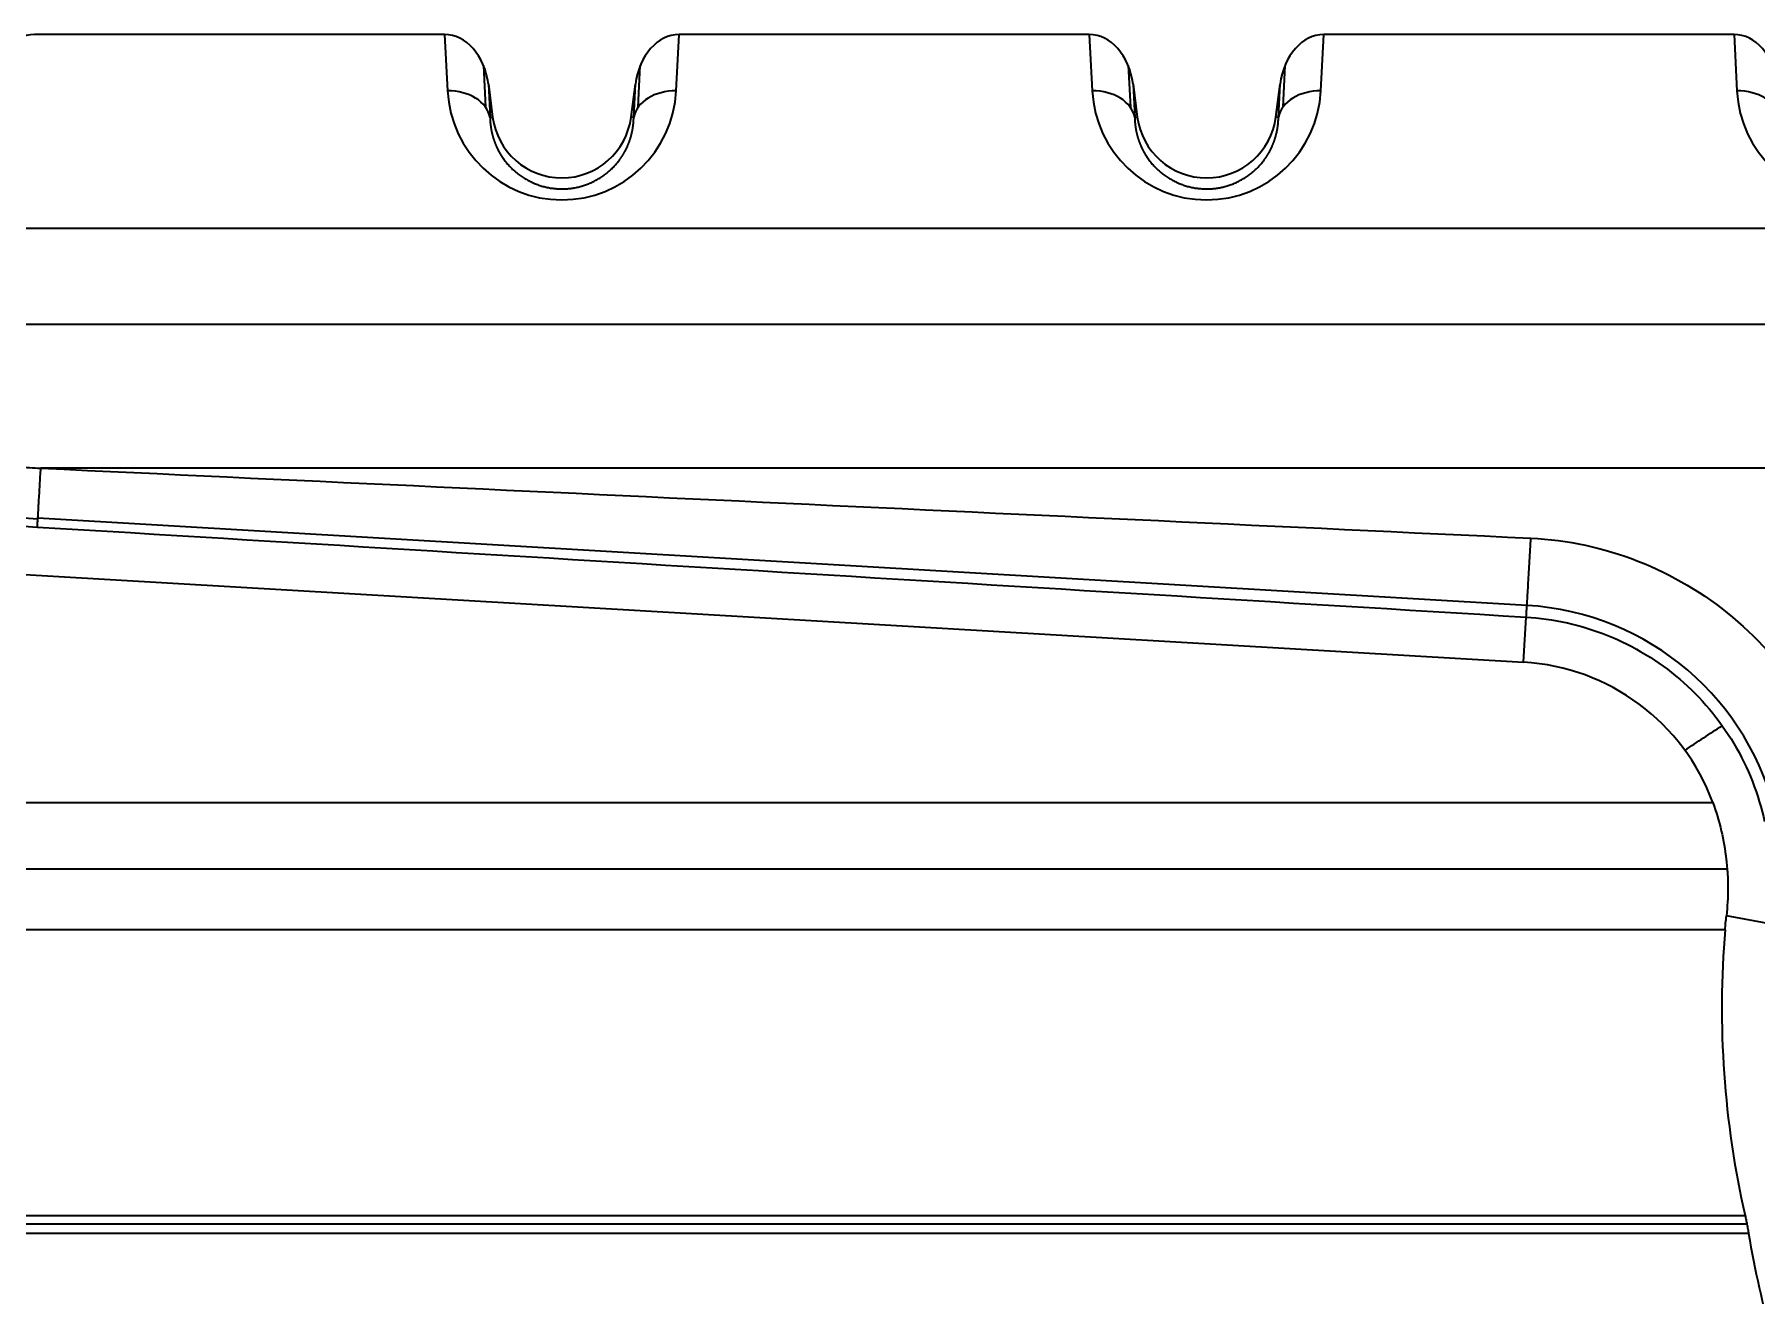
# Model space of a CAD drawing. Header units: millimetres. Extents: x 5 to 1651, y 545 to 1674.
# Drawn here: x 299.1 to 379.3, y 1328.3 to 1387 of the extents above; entities that cross this region are included whole.
import ezdxf

# ---------------------------------------------------------------- set-up
doc = ezdxf.new("R2010")
doc.units = ezdxf.units.MM
doc.layers.add('20', color=7, linetype='Continuous', true_color=0xffffff)

msp = doc.modelspace()

# ---------------------------------------------------------------- linework, layer by layer
at = {"layer": '20', "color": 7, "linetype": 'Continuous', "lineweight": 35}
for p, q in [((318.235, 1386.995), (299.148, 1386.995)), ((318.235, 1386.995), (318.37, 1384.366)), ((329.012, 1384.366), (329.148, 1386.995)), ((348.235, 1386.995), (329.148, 1386.995)), ((348.235, 1386.995), (348.37, 1384.366)), ((359.012, 1384.366), (359.148, 1386.995)), ((378.235, 1386.995), (359.148, 1386.995)), ((378.235, 1386.995), (378.37, 1384.366)), ((320.044, 1385.545), (320.144, 1383.606)), ((327.239, 1383.606), (327.338, 1385.545)), ((350.044, 1385.545), (350.144, 1383.606)), ((357.338, 1385.545), (357.239, 1383.606)), ((320.269, 1384.686), (320.349, 1383.136)), ((320.269, 1384.686), (320.468, 1383.152)), ((326.914, 1383.152), (327.113, 1384.686)), ((327.034, 1383.136), (327.113, 1384.686)), ((350.269, 1384.686), (350.349, 1383.136)), ((350.269, 1384.686), (350.468, 1383.152)), ((356.914, 1383.152), (357.113, 1384.686)), ((357.034, 1383.136), (357.113, 1384.686)), ((320.349, 1383.136), (320.468, 1383.152)), ((327.034, 1383.136), (326.914, 1383.152)), ((350.349, 1383.136), (350.468, 1383.152)), ((357.034, 1383.136), (356.914, 1383.152)), ((440.673, 1373.489), (278.118, 1373.489)), ((368.6, 1360.424), (299.308, 1364.477)), ((265.138, 1363.827), (368.446, 1357.783)), ((368.446, 1357.783), (368.568, 1359.88)), ((249.331, 1351.249), (377.248, 1351.249)), ((377.915, 1348.145), (249.287, 1348.145)), ((379.984, 1345.593), (377.879, 1345.976)), ((377.817, 1345.332), (249.165, 1345.332)), ((248.072, 1332.034), (378.75, 1332.034)), ((378.834, 1331.632), (248.072, 1331.632)), ((378.914, 1331.189), (248.072, 1331.189))]:
    msp.add_line(p, q, dxfattribs=at)
for centre, radius, start, end in [((323.691, 1383.57), 3.25, 187.39662, 352.60338), ((353.691, 1383.57), 3.25, 187.39662, 352.60338), ((367.862, 1347.8), 12.645, 12.29165, 86.65196), ((367.862, 1347.8), 10, 20.17205, 86.65196), ((420.988, 1338.126), 42.642, 189.36295, 203.09208)]:
    msp.add_arc(centre, radius, start, end, dxfattribs=at)
for centre, major_axis, ratio, start_param, end_param in [((299.085, 1384.304), (0.139, 2.689), 0.742704, 0.038234, 1.466434), ((318.297, 1384.304), (0.139, -2.689), 0.742704, 1.675159, 3.103359), ((329.085, 1384.304), (0.139, 2.689), 0.742704, 0.038234, 1.466434), ((348.297, 1384.304), (0.139, -2.689), 0.742704, 1.675159, 3.103359), ((359.085, 1384.304), (0.139, 2.689), 0.742704, 0.038234, 1.466434), ((378.297, 1384.304), (0.139, -2.689), 0.742704, 1.675159, 3.103359), ((318.37, 1382.879), (-1.997, -0.103), 0.742704, 3.245955, 4.674155), ((323.691, 1384.641), (0, 5.344), 0.99698, 1.622411, 4.660775), ((329.012, 1382.879), (1.997, -0.103), 0.742704, 1.60903, 3.03723), ((348.37, 1382.879), (-1.997, -0.103), 0.742704, 3.245955, 4.674155), ((353.691, 1384.641), (0, 5.344), 0.99698, 1.622411, 4.660775), ((359.012, 1382.879), (1.997, -0.103), 0.742704, 1.60903, 3.03723), ((378.37, 1382.879), (-1.997, -0.103), 0.742704, 3.245955, 4.674155), ((383.691, 1384.641), (0, 5.344), 0.99698, 1.622411, 4.660775), ((214.133, 1366.811), (-260.375, 14.773), 0.009988, 4.379707, 4.463414), ((420.988, 1341.7), (0, 43.47), 0.996614, 1.487158, 1.795039)]:
    msp.add_ellipse(centre, major_axis=major_axis, ratio=ratio, start_param=start_param, end_param=end_param, dxfattribs=at)
for points, knots in [([(320.349, 1383.136), (320.349, 1383.127), (320.349, 1383.108), (320.35, 1383.079), (320.35, 1383.051), (320.351, 1383.022), (320.353, 1382.994), (320.354, 1382.966), (320.356, 1382.938), (320.358, 1382.911), (320.36, 1382.883), (320.362, 1382.856), (320.365, 1382.829), (320.368, 1382.802), (320.371, 1382.775), (320.374, 1382.748), (320.377, 1382.721), (320.381, 1382.695), (320.385, 1382.669), (320.389, 1382.643), (320.393, 1382.617), (320.397, 1382.591), (320.402, 1382.566), (320.406, 1382.54), (320.411, 1382.515), (320.416, 1382.49), (320.421, 1382.465), (320.427, 1382.441), (320.432, 1382.416), (320.438, 1382.392), (320.443, 1382.368), (320.449, 1382.344), (320.455, 1382.32), (320.462, 1382.297), (320.468, 1382.273), (320.474, 1382.25), (320.481, 1382.227), (320.487, 1382.204), (320.494, 1382.182), (320.501, 1382.159), (320.508, 1382.137), (320.515, 1382.115), (320.523, 1382.093), (320.53, 1382.071), (320.537, 1382.05), (320.545, 1382.029), (320.552, 1382.008), (320.56, 1381.987), (320.568, 1381.966), (320.576, 1381.946), (320.584, 1381.925), (320.592, 1381.905), (320.6, 1381.885), (320.608, 1381.865), (320.616, 1381.846), (320.624, 1381.827), (320.633, 1381.807), (320.641, 1381.789), (320.649, 1381.77), (320.658, 1381.751), (320.666, 1381.733), (320.675, 1381.715), (320.683, 1381.697), (320.692, 1381.679), (320.701, 1381.661), (320.709, 1381.644), (320.718, 1381.627), (320.727, 1381.61), (320.736, 1381.593), (320.745, 1381.576), (320.753, 1381.56), (320.762, 1381.544), (320.771, 1381.527), (320.78, 1381.512), (320.789, 1381.496), (320.798, 1381.48), (320.806, 1381.465), (320.815, 1381.45), (320.824, 1381.435), (320.833, 1381.42), (320.842, 1381.406), (320.851, 1381.391), (320.859, 1381.377), (320.868, 1381.363), (320.877, 1381.349), (320.886, 1381.336), (320.894, 1381.322), (320.903, 1381.309), (320.912, 1381.296), (320.92, 1381.283), (320.929, 1381.27), (320.938, 1381.257), (320.946, 1381.245), (320.955, 1381.233), (320.963, 1381.221), (320.972, 1381.209), (320.98, 1381.197), (321.008, 1381.159), (321.056, 1381.095), (321.128, 1381.006), (321.202, 1380.92), (321.279, 1380.836), (321.359, 1380.756), (321.441, 1380.679), (321.525, 1380.605), (321.611, 1380.534), (321.699, 1380.466), (321.789, 1380.402), (321.881, 1380.341), (321.974, 1380.283), (322.069, 1380.228), (322.164, 1380.177), (322.261, 1380.129), (322.359, 1380.084), (322.458, 1380.043), (322.557, 1380.005), (322.657, 1379.971), (322.757, 1379.94), (322.858, 1379.912), (322.959, 1379.888), (323.06, 1379.866), (323.161, 1379.848), (323.262, 1379.834), (323.362, 1379.822), (323.463, 1379.814), (323.563, 1379.808), (323.694, 1379.805), (323.858, 1379.808), (324.055, 1379.824), (324.254, 1379.852), (324.452, 1379.893), (324.65, 1379.946), (324.846, 1380.011), (325.04, 1380.09), (325.23, 1380.181), (325.416, 1380.285), (325.597, 1380.402), (325.771, 1380.532), (325.938, 1380.673), (326.096, 1380.826), (326.245, 1380.991), (326.34, 1381.112), (326.394, 1381.185), (326.409, 1381.207), (326.425, 1381.229), (326.441, 1381.252), (326.457, 1381.276), (326.473, 1381.3), (326.49, 1381.324), (326.506, 1381.35), (326.522, 1381.376), (326.539, 1381.402), (326.555, 1381.429), (326.571, 1381.457), (326.588, 1381.485), (326.604, 1381.514), (326.621, 1381.544), (326.637, 1381.574), (326.653, 1381.605), (326.669, 1381.637), (326.685, 1381.669), (326.701, 1381.702), (326.717, 1381.735), (326.733, 1381.77), (326.748, 1381.804), (326.764, 1381.84), (326.779, 1381.876), (326.794, 1381.912), (326.808, 1381.95), (326.823, 1381.988), (326.837, 1382.027), (326.851, 1382.066), (326.864, 1382.106), (326.877, 1382.146), (326.89, 1382.188), (326.902, 1382.229), (326.914, 1382.272), (326.926, 1382.315), (326.937, 1382.359), (326.947, 1382.403), (326.958, 1382.448), (326.967, 1382.494), (326.976, 1382.54), (326.985, 1382.586), (326.992, 1382.634), (327, 1382.682), (327.006, 1382.73), (327.012, 1382.779), (327.018, 1382.829), (327.022, 1382.879), (327.026, 1382.929), (327.029, 1382.98), (327.031, 1383.032), (327.033, 1383.084), (327.033, 1383.119), (327.034, 1383.136)], [0, 0, 0, 0, 0.003637, 0.007253, 0.010846, 0.014418, 0.017967, 0.021495, 0.025, 0.028484, 0.031946, 0.035385, 0.038803, 0.042199, 0.045572, 0.048924, 0.052253, 0.05556, 0.058846, 0.062109, 0.06535, 0.068569, 0.071765, 0.07494, 0.078092, 0.081222, 0.08433, 0.087416, 0.09048, 0.093521, 0.09654, 0.099537, 0.102512, 0.105464, 0.108394, 0.111302, 0.114187, 0.11705, 0.119891, 0.122709, 0.125505, 0.128279, 0.13103, 0.133759, 0.136466, 0.13915, 0.141812, 0.144451, 0.147068, 0.149662, 0.152234, 0.154783, 0.15731, 0.159815, 0.162297, 0.164757, 0.167194, 0.169608, 0.172, 0.17437, 0.176716, 0.179041, 0.181343, 0.183622, 0.185878, 0.188113, 0.190324, 0.192513, 0.194679, 0.196823, 0.198944, 0.201042, 0.203118, 0.205171, 0.207202, 0.20921, 0.211195, 0.213158, 0.215098, 0.217015, 0.218909, 0.220781, 0.222631, 0.224457, 0.226261, 0.228042, 0.229801, 0.231536, 0.23325, 0.23494, 0.236608, 0.238253, 0.239875, 0.241474, 0.243051, 0.244605, 0.246137, 0.247645, 0.259656, 0.271386, 0.282838, 0.294014, 0.304916, 0.315549, 0.325915, 0.336018, 0.345861, 0.355448, 0.364785, 0.373876, 0.382726, 0.391341, 0.399727, 0.407892, 0.415842, 0.423585, 0.431131, 0.438489, 0.445669, 0.452682, 0.45954, 0.466256, 0.472843, 0.479315, 0.485688, 0.491979, 0.498202, 0.510402, 0.522878, 0.535749, 0.549122, 0.563095, 0.577751, 0.593163, 0.609394, 0.626495, 0.644513, 0.663485, 0.683445, 0.704419, 0.726431, 0.749503, 0.752277, 0.755127, 0.758052, 0.761053, 0.764129, 0.767282, 0.77051, 0.773813, 0.777192, 0.780646, 0.784176, 0.787782, 0.791463, 0.795219, 0.799051, 0.802958, 0.80694, 0.810998, 0.81513, 0.819339, 0.823622, 0.82798, 0.832413, 0.836921, 0.841505, 0.846163, 0.850895, 0.855703, 0.860585, 0.865542, 0.870574, 0.87568, 0.88086, 0.886115, 0.891445, 0.896848, 0.902326, 0.907878, 0.913504, 0.919203, 0.924977, 0.930825, 0.936746, 0.942741, 0.94881, 0.954952, 0.961168, 0.967457, 0.973819, 0.980255, 0.986763, 0.993345, 1, 1, 1, 1]), ([(350.349, 1383.136), (350.349, 1383.127), (350.349, 1383.108), (350.35, 1383.079), (350.35, 1383.051), (350.351, 1383.022), (350.353, 1382.994), (350.354, 1382.966), (350.356, 1382.938), (350.358, 1382.911), (350.36, 1382.883), (350.362, 1382.856), (350.365, 1382.829), (350.368, 1382.802), (350.371, 1382.775), (350.374, 1382.748), (350.377, 1382.721), (350.381, 1382.695), (350.385, 1382.669), (350.389, 1382.643), (350.393, 1382.617), (350.397, 1382.591), (350.402, 1382.566), (350.406, 1382.54), (350.411, 1382.515), (350.416, 1382.49), (350.421, 1382.465), (350.427, 1382.441), (350.432, 1382.416), (350.438, 1382.392), (350.443, 1382.368), (350.449, 1382.344), (350.455, 1382.32), (350.462, 1382.297), (350.468, 1382.273), (350.474, 1382.25), (350.481, 1382.227), (350.487, 1382.204), (350.494, 1382.182), (350.501, 1382.159), (350.508, 1382.137), (350.515, 1382.115), (350.523, 1382.093), (350.53, 1382.071), (350.537, 1382.05), (350.545, 1382.029), (350.552, 1382.008), (350.56, 1381.987), (350.568, 1381.966), (350.576, 1381.946), (350.584, 1381.925), (350.592, 1381.905), (350.6, 1381.885), (350.608, 1381.865), (350.616, 1381.846), (350.624, 1381.827), (350.633, 1381.807), (350.641, 1381.789), (350.649, 1381.77), (350.658, 1381.751), (350.666, 1381.733), (350.675, 1381.715), (350.683, 1381.697), (350.692, 1381.679), (350.701, 1381.661), (350.709, 1381.644), (350.718, 1381.627), (350.727, 1381.61), (350.736, 1381.593), (350.745, 1381.576), (350.753, 1381.56), (350.762, 1381.544), (350.771, 1381.527), (350.78, 1381.512), (350.789, 1381.496), (350.798, 1381.48), (350.806, 1381.465), (350.815, 1381.45), (350.824, 1381.435), (350.833, 1381.42), (350.842, 1381.406), (350.851, 1381.391), (350.859, 1381.377), (350.868, 1381.363), (350.877, 1381.349), (350.886, 1381.336), (350.894, 1381.322), (350.903, 1381.309), (350.912, 1381.296), (350.92, 1381.283), (350.929, 1381.27), (350.938, 1381.257), (350.946, 1381.245), (350.955, 1381.233), (350.963, 1381.221), (350.972, 1381.209), (350.98, 1381.197), (351.008, 1381.159), (351.056, 1381.095), (351.128, 1381.006), (351.202, 1380.92), (351.279, 1380.836), (351.359, 1380.756), (351.441, 1380.679), (351.525, 1380.605), (351.611, 1380.534), (351.699, 1380.466), (351.789, 1380.402), (351.881, 1380.341), (351.974, 1380.283), (352.069, 1380.228), (352.164, 1380.177), (352.261, 1380.129), (352.359, 1380.084), (352.458, 1380.043), (352.557, 1380.005), (352.657, 1379.971), (352.757, 1379.94), (352.858, 1379.912), (352.959, 1379.888), (353.06, 1379.866), (353.161, 1379.848), (353.262, 1379.834), (353.362, 1379.822), (353.463, 1379.814), (353.563, 1379.808), (353.694, 1379.805), (353.858, 1379.808), (354.055, 1379.824), (354.254, 1379.852), (354.452, 1379.893), (354.65, 1379.946), (354.846, 1380.011), (355.04, 1380.09), (355.23, 1380.181), (355.416, 1380.285), (355.597, 1380.402), (355.771, 1380.532), (355.938, 1380.673), (356.096, 1380.826), (356.245, 1380.991), (356.34, 1381.112), (356.394, 1381.185), (356.409, 1381.207), (356.425, 1381.229), (356.441, 1381.252), (356.457, 1381.276), (356.473, 1381.3), (356.49, 1381.324), (356.506, 1381.35), (356.522, 1381.376), (356.539, 1381.402), (356.555, 1381.429), (356.571, 1381.457), (356.588, 1381.485), (356.604, 1381.514), (356.621, 1381.544), (356.637, 1381.574), (356.653, 1381.605), (356.669, 1381.637), (356.685, 1381.669), (356.701, 1381.702), (356.717, 1381.735), (356.733, 1381.77), (356.748, 1381.804), (356.764, 1381.84), (356.779, 1381.876), (356.794, 1381.912), (356.808, 1381.95), (356.823, 1381.988), (356.837, 1382.027), (356.851, 1382.066), (356.864, 1382.106), (356.877, 1382.146), (356.89, 1382.188), (356.902, 1382.229), (356.914, 1382.272), (356.926, 1382.315), (356.937, 1382.359), (356.947, 1382.403), (356.958, 1382.448), (356.967, 1382.494), (356.976, 1382.54), (356.985, 1382.586), (356.992, 1382.634), (357, 1382.682), (357.006, 1382.73), (357.012, 1382.779), (357.018, 1382.829), (357.022, 1382.879), (357.026, 1382.929), (357.029, 1382.98), (357.031, 1383.032), (357.033, 1383.084), (357.033, 1383.119), (357.034, 1383.136)], [0, 0, 0, 0, 0.003637, 0.007253, 0.010846, 0.014418, 0.017967, 0.021495, 0.025, 0.028484, 0.031946, 0.035385, 0.038803, 0.042199, 0.045572, 0.048924, 0.052253, 0.05556, 0.058846, 0.062109, 0.06535, 0.068569, 0.071765, 0.07494, 0.078092, 0.081222, 0.08433, 0.087416, 0.09048, 0.093521, 0.09654, 0.099537, 0.102512, 0.105464, 0.108394, 0.111302, 0.114187, 0.11705, 0.119891, 0.122709, 0.125505, 0.128279, 0.13103, 0.133759, 0.136466, 0.13915, 0.141812, 0.144451, 0.147068, 0.149662, 0.152234, 0.154783, 0.15731, 0.159815, 0.162297, 0.164757, 0.167194, 0.169608, 0.172, 0.17437, 0.176716, 0.179041, 0.181343, 0.183622, 0.185878, 0.188113, 0.190324, 0.192513, 0.194679, 0.196823, 0.198944, 0.201042, 0.203118, 0.205171, 0.207202, 0.20921, 0.211195, 0.213158, 0.215098, 0.217015, 0.218909, 0.220781, 0.222631, 0.224457, 0.226261, 0.228042, 0.229801, 0.231536, 0.23325, 0.23494, 0.236608, 0.238253, 0.239875, 0.241474, 0.243051, 0.244605, 0.246137, 0.247645, 0.259656, 0.271386, 0.282838, 0.294014, 0.304916, 0.315549, 0.325915, 0.336018, 0.345861, 0.355448, 0.364785, 0.373876, 0.382726, 0.391341, 0.399727, 0.407892, 0.415842, 0.423585, 0.431131, 0.438489, 0.445669, 0.452682, 0.45954, 0.466256, 0.472843, 0.479315, 0.485688, 0.491979, 0.498202, 0.510402, 0.522878, 0.535749, 0.549122, 0.563095, 0.577751, 0.593163, 0.609394, 0.626495, 0.644513, 0.663485, 0.683445, 0.704419, 0.726431, 0.749503, 0.752277, 0.755127, 0.758052, 0.761053, 0.764129, 0.767282, 0.77051, 0.773813, 0.777192, 0.780646, 0.784176, 0.787782, 0.791463, 0.795219, 0.799051, 0.802958, 0.80694, 0.810998, 0.81513, 0.819339, 0.823622, 0.82798, 0.832413, 0.836921, 0.841505, 0.846163, 0.850895, 0.855703, 0.860585, 0.865542, 0.870574, 0.87568, 0.88086, 0.886115, 0.891445, 0.896848, 0.902326, 0.907878, 0.913504, 0.919203, 0.924977, 0.930825, 0.936746, 0.942741, 0.94881, 0.954952, 0.961168, 0.967457, 0.973819, 0.980255, 0.986763, 0.993345, 1, 1, 1, 1]), ([(441.04, 1377.958), (431.04, 1377.958), (421.04, 1377.958), (366.612, 1377.958), (322.185, 1377.958), (277.757, 1377.958)], [0, 0, 0, 0, 0.18373, 0.18373, 1, 1, 1, 1]), ([(278.563, 1367.979), (278.913, 1367.96), (279.615, 1367.922), (280.667, 1367.865), (281.718, 1367.807), (282.768, 1367.75), (283.817, 1367.692), (284.865, 1367.634), (285.912, 1367.576), (286.959, 1367.518), (288.004, 1367.46), (289.048, 1367.401), (290.092, 1367.343), (291.134, 1367.284), (292.176, 1367.226), (293.216, 1367.167), (294.256, 1367.108), (295.295, 1367.049), (296.332, 1366.989), (297.369, 1366.93), (298.405, 1366.87), (299.095, 1366.831), (299.44, 1366.811)], [0, 0, 0, 0, 0.050426, 0.100807, 0.151144, 0.201435, 0.251682, 0.301884, 0.352041, 0.402153, 0.45222, 0.502243, 0.55222, 0.602153, 0.652041, 0.701884, 0.751682, 0.801435, 0.851144, 0.900807, 0.950426, 1, 1, 1, 1]), ([(368.783, 1363.554), (372.199, 1363.39), (375.508, 1362.103), (379.496, 1358.762), (380.618, 1357.46), (382.431, 1354.492), (383.091, 1352.845), (383.465, 1351.2)], [0, 0, 0, 0, 0.5, 0.5, 0.75, 0.75, 1, 1, 1, 1]), ([(368.568, 1359.88), (369.143, 1359.845), (369.835, 1359.754), (371.128, 1359.465), (371.753, 1359.269), (373.578, 1358.533), (374.711, 1357.844), (376.7, 1356.14), (377.553, 1355.128), (378.895, 1352.874), (379.386, 1351.605), (379.653, 1350.369)], [0, 0, 0, 0, 0.125, 0.125, 0.25, 0.25, 0.5, 0.5, 0.75, 0.75, 1, 1, 1, 1]), ([(377.248, 1351.249), (377.407, 1350.816), (377.538, 1350.379), (377.745, 1349.498), (377.822, 1349.053), (377.886, 1348.494), (377.898, 1348.382), (377.917, 1348.158), (377.925, 1348.046), (377.943, 1347.712), (377.95, 1347.491), (377.949, 1346.833), (377.925, 1346.401), (377.879, 1345.976)], [0, 0, 0, 0, 0.25, 0.25, 0.5, 0.5, 0.5625, 0.5625, 0.625, 0.625, 0.75, 0.75, 1, 1, 1, 1]), ([(378.75, 1332.034), (378.765, 1331.968), (378.794, 1331.833), (378.822, 1331.694), (378.85, 1331.553), (378.863, 1331.481), (378.883, 1331.372), (378.889, 1331.336), (378.902, 1331.262), (378.908, 1331.226), (378.914, 1331.189)], [0, 0, 0, 0, 0.25, 0.5, 0.5, 0.75, 0.75, 0.875, 0.875, 1, 1, 1, 1])]:
    msp.add_open_spline(points, degree=3, knots=knots, dxfattribs=at)
for points, weights in [([(299.284, 1364.072), (299.308, 1364.477), (299.444, 1366.81)], [1, 0.766061111262, 0.99996666609]), ([(368.568, 1359.88), (368.6, 1360.424), (368.783, 1363.554)], [1, 0.766044443119, 1])]:
    msp.add_rational_spline(points, weights, degree=2, dxfattribs=at)
for points, degree in [([(440.14, 1366.811), (299.44, 1366.811)], 1), ([(299.444, 1366.811), (322.557, 1365.725), (345.67, 1364.639), (368.783, 1363.554)], 3), ([(278.419, 1365.328), (285.614, 1364.897), (292.569, 1364.478), (299.284, 1364.072)], 3), ([(299.284, 1364.072), (322.379, 1362.675), (345.474, 1361.277), (368.568, 1359.88)], 3), ([(375.947, 1353.685), (376.516, 1354.067), (377.095, 1354.448), (377.685, 1354.827)], 3), ([(377.817, 1345.332), (377.834, 1345.544), (377.855, 1345.759), (377.879, 1345.976)], 3)]:
    msp.add_open_spline(points, degree=degree, dxfattribs=at)

doc.saveas('drawing.dxf')
